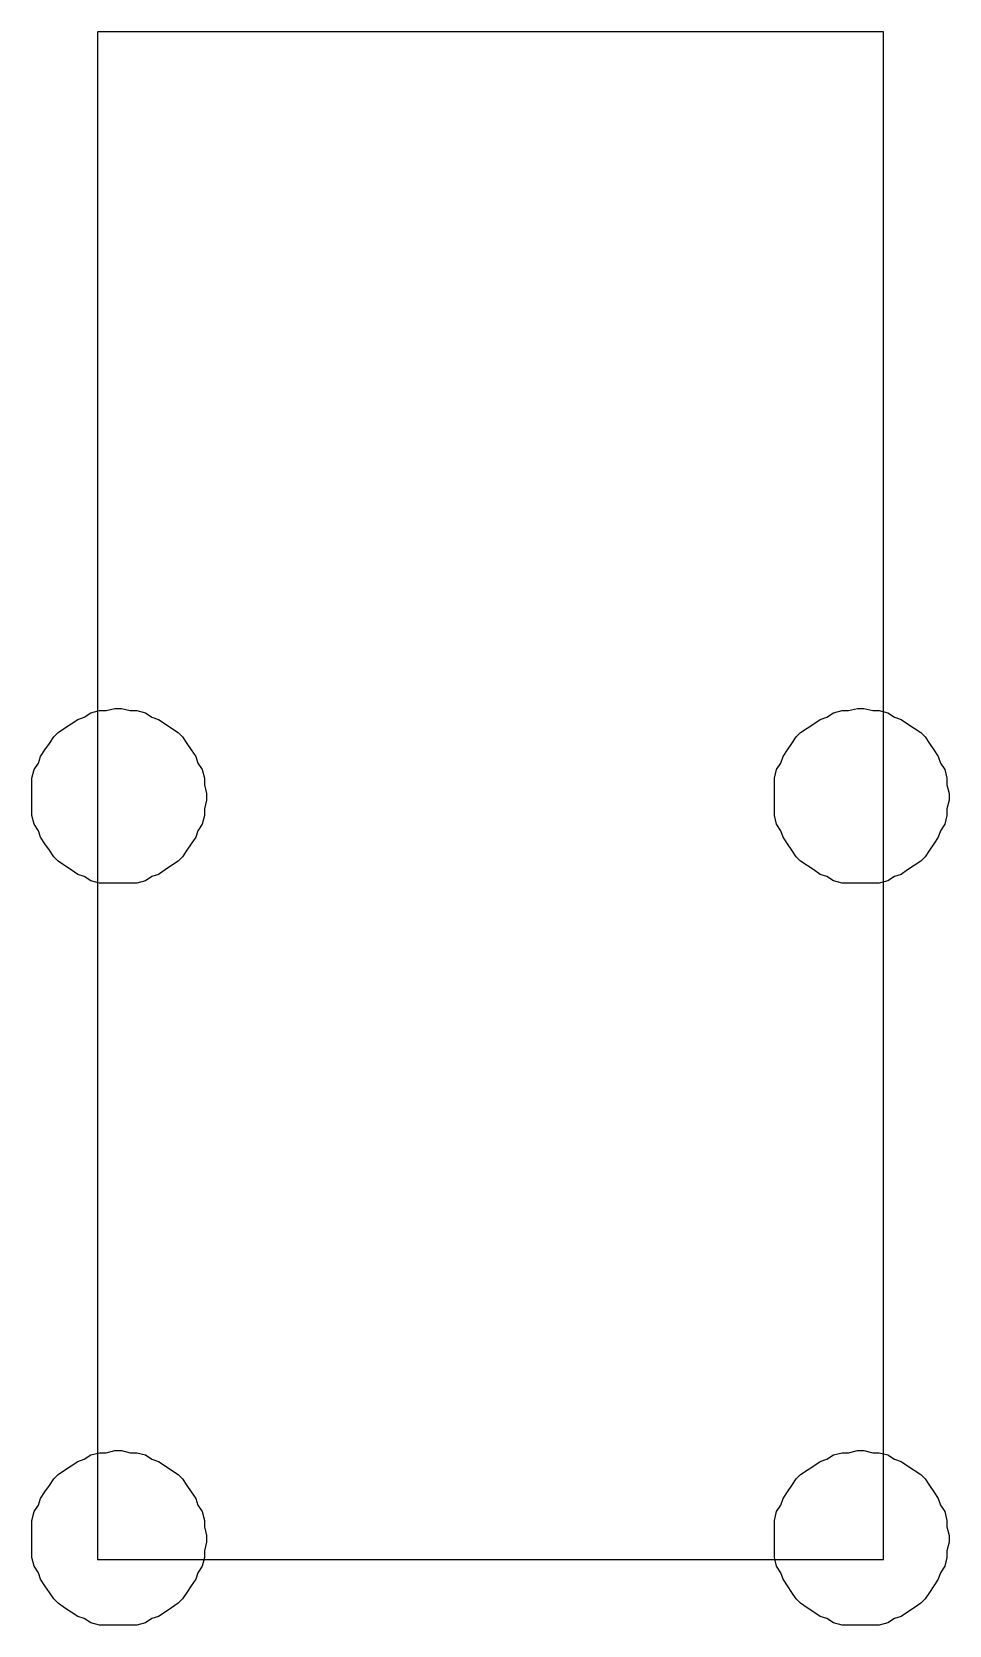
# Model space of a CAD drawing. Header units: millimetres. Extents: x 0 to 10.5, y 0 to 18.2.
import ezdxf

# ---------------------------------------------------------------- set-up
doc = ezdxf.new("R2010")
doc.units = ezdxf.units.MM
doc.header["$MEASUREMENT"] = 0
doc.layers.add('PCL_Layer', color=7, linetype='Continuous')

msp = doc.modelspace()

# ---------------------------------------------------------------- linework, layer by layer
at = {"layer": 'PCL_Layer', "color": 7}
for p, q in [((9.75, 18.25), (0.75, 18.25)), ((0.75, 18.25), (0.75, 0.75)), ((9.75, 0.75), (9.75, 18.25)), ((0.6, 10.4), (0.675, 10.45)), ((0.675, 10.45), (0.775, 10.475)), ((0.775, 10.475), (0.85, 10.475)), ((0.85, 10.475), (0.95, 10.5)), ((0.95, 10.5), (1.025, 10.5)), ((1.025, 10.5), (1.125, 10.475)), ((1.125, 10.475), (1.2, 10.475)), ((1.2, 10.475), (1.3, 10.45)), ((1.3, 10.45), (1.375, 10.4)), ((9.1, 10.4), (9.175, 10.45)), ((9.175, 10.45), (9.275, 10.475)), ((9.275, 10.475), (9.35, 10.475)), ((9.35, 10.475), (9.45, 10.5)), ((9.45, 10.5), (9.525, 10.5)), ((9.525, 10.5), (9.625, 10.475)), ((9.625, 10.475), (9.7, 10.475)), ((9.7, 10.475), (9.8, 10.45)), ((9.8, 10.45), (9.875, 10.4)), ((0.25, 10.175), (0.3, 10.225)), ((0.3, 10.225), (0.375, 10.275)), ((0.375, 10.275), (0.45, 10.325)), ((0.45, 10.325), (0.525, 10.375)), ((0.525, 10.375), (0.6, 10.4)), ((1.375, 10.4), (1.45, 10.375)), ((1.45, 10.375), (1.525, 10.325)), ((1.525, 10.325), (1.6, 10.275)), ((1.6, 10.275), (1.675, 10.225)), ((1.675, 10.225), (1.725, 10.175)), ((8.75, 10.175), (8.8, 10.225)), ((8.8, 10.225), (8.875, 10.275)), ((8.875, 10.275), (8.95, 10.325)), ((8.95, 10.325), (9.025, 10.375)), ((9.025, 10.375), (9.1, 10.4)), ((9.875, 10.4), (9.95, 10.375)), ((9.95, 10.375), (10.025, 10.325)), ((10.025, 10.325), (10.1, 10.275)), ((10.1, 10.275), (10.175, 10.225)), ((10.175, 10.225), (10.225, 10.175)), ((0.15, 10.025), (0.2, 10.1)), ((0.2, 10.1), (0.25, 10.175)), ((1.725, 10.175), (1.775, 10.1)), ((1.775, 10.1), (1.825, 10.025)), ((8.65, 10.025), (8.7, 10.1)), ((8.7, 10.1), (8.75, 10.175)), ((10.225, 10.175), (10.275, 10.1)), ((10.275, 10.1), (10.325, 10.025)), ((0.025, 9.8), (0.075, 9.875)), ((0.075, 9.875), (0.1, 9.95)), ((0.1, 9.95), (0.15, 10.025)), ((1.825, 10.025), (1.875, 9.95)), ((1.875, 9.95), (1.9, 9.875)), ((1.9, 9.875), (1.95, 9.8)), ((8.525, 9.8), (8.575, 9.875)), ((8.575, 9.875), (8.6, 9.95)), ((8.6, 9.95), (8.65, 10.025)), ((10.325, 10.025), (10.375, 9.95)), ((10.375, 9.95), (10.4, 9.875)), ((10.4, 9.875), (10.45, 9.8)), ((0, 9.7), (0.025, 9.8)), ((0, 9.625), (0, 9.7)), ((1.95, 9.8), (1.975, 9.7)), ((1.975, 9.7), (1.975, 9.625)), ((8.5, 9.7), (8.525, 9.8)), ((8.5, 9.625), (8.5, 9.7)), ((10.45, 9.8), (10.475, 9.7)), ((10.475, 9.7), (10.475, 9.625)), ((0, 9.525), (0, 9.625)), ((0, 9.45), (0, 9.525)), ((1.975, 9.625), (2, 9.525)), ((2, 9.525), (2, 9.45)), ((8.5, 9.525), (8.5, 9.625)), ((8.5, 9.45), (8.5, 9.525)), ((10.475, 9.625), (10.5, 9.525)), ((10.5, 9.525), (10.5, 9.45)), ((0, 9.35), (0, 9.45)), ((0, 9.275), (0, 9.35)), ((2, 9.45), (1.975, 9.35)), ((1.975, 9.35), (1.975, 9.275)), ((8.5, 9.35), (8.5, 9.45)), ((8.5, 9.275), (8.5, 9.35)), ((10.5, 9.45), (10.475, 9.35)), ((10.475, 9.35), (10.475, 9.275)), ((0.025, 9.175), (0, 9.275)), ((0.075, 9.1), (0.025, 9.175)), ((1.95, 9.175), (1.9, 9.1)), ((1.975, 9.275), (1.95, 9.175)), ((8.525, 9.175), (8.5, 9.275)), ((8.575, 9.1), (8.525, 9.175)), ((10.45, 9.175), (10.4, 9.1)), ((10.475, 9.275), (10.45, 9.175)), ((0.1, 9.025), (0.075, 9.1)), ((0.15, 8.95), (0.1, 9.025)), ((0.2, 8.875), (0.15, 8.95)), ((1.825, 8.95), (1.775, 8.875)), ((1.875, 9.025), (1.825, 8.95)), ((1.9, 9.1), (1.875, 9.025)), ((8.6, 9.025), (8.575, 9.1)), ((8.65, 8.95), (8.6, 9.025)), ((8.7, 8.875), (8.65, 8.95)), ((10.325, 8.95), (10.275, 8.875)), ((10.375, 9.025), (10.325, 8.95)), ((10.4, 9.1), (10.375, 9.025)), ((0.25, 8.8), (0.2, 8.875)), ((0.3, 8.75), (0.25, 8.8)), ((1.725, 8.8), (1.675, 8.75)), ((1.775, 8.875), (1.725, 8.8)), ((8.75, 8.8), (8.7, 8.875)), ((8.8, 8.75), (8.75, 8.8)), ((10.225, 8.8), (10.175, 8.75)), ((10.275, 8.875), (10.225, 8.8)), ((0.375, 8.7), (0.3, 8.75)), ((0.45, 8.65), (0.375, 8.7)), ((0.525, 8.6), (0.45, 8.65)), ((0.6, 8.575), (0.525, 8.6)), ((1.45, 8.6), (1.375, 8.575)), ((1.525, 8.65), (1.45, 8.6)), ((1.6, 8.7), (1.525, 8.65)), ((1.675, 8.75), (1.6, 8.7)), ((8.875, 8.7), (8.8, 8.75)), ((8.95, 8.65), (8.875, 8.7)), ((9.025, 8.6), (8.95, 8.65)), ((9.1, 8.575), (9.025, 8.6)), ((9.95, 8.6), (9.875, 8.575)), ((10.025, 8.65), (9.95, 8.6)), ((10.1, 8.7), (10.025, 8.65)), ((10.175, 8.75), (10.1, 8.7)), ((0.675, 8.525), (0.6, 8.575)), ((0.775, 8.5), (0.675, 8.525)), ((0.85, 8.5), (0.775, 8.5)), ((0.95, 8.5), (0.85, 8.5)), ((1.025, 8.5), (0.95, 8.5)), ((1.125, 8.5), (1.025, 8.5)), ((1.2, 8.5), (1.125, 8.5)), ((1.3, 8.525), (1.2, 8.5)), ((1.375, 8.575), (1.3, 8.525)), ((9.175, 8.525), (9.1, 8.575)), ((9.275, 8.5), (9.175, 8.525)), ((9.35, 8.5), (9.275, 8.5)), ((9.45, 8.5), (9.35, 8.5)), ((9.525, 8.5), (9.45, 8.5)), ((9.625, 8.5), (9.525, 8.5)), ((9.7, 8.5), (9.625, 8.5)), ((9.8, 8.525), (9.7, 8.5)), ((9.875, 8.575), (9.8, 8.525)), ((0.375, 1.775), (0.45, 1.825)), ((0.45, 1.825), (0.525, 1.875)), ((0.525, 1.875), (0.6, 1.9)), ((0.6, 1.9), (0.675, 1.95)), ((0.675, 1.95), (0.775, 1.975)), ((0.775, 1.975), (0.85, 1.975)), ((0.85, 1.975), (0.95, 2)), ((0.95, 2), (1.025, 2)), ((1.025, 2), (1.125, 1.975)), ((1.125, 1.975), (1.2, 1.975)), ((1.2, 1.975), (1.3, 1.95)), ((1.3, 1.95), (1.375, 1.9)), ((1.375, 1.9), (1.45, 1.875)), ((1.45, 1.875), (1.525, 1.825)), ((1.525, 1.825), (1.6, 1.775)), ((8.875, 1.775), (8.95, 1.825)), ((8.95, 1.825), (9.025, 1.875)), ((9.025, 1.875), (9.1, 1.9)), ((9.1, 1.9), (9.175, 1.95)), ((9.175, 1.95), (9.275, 1.975)), ((9.275, 1.975), (9.35, 1.975)), ((9.35, 1.975), (9.45, 2)), ((9.45, 2), (9.525, 2)), ((9.525, 2), (9.625, 1.975)), ((9.625, 1.975), (9.7, 1.975)), ((9.7, 1.975), (9.8, 1.95)), ((9.8, 1.95), (9.875, 1.9)), ((9.875, 1.9), (9.95, 1.875)), ((9.95, 1.875), (10.025, 1.825)), ((10.025, 1.825), (10.1, 1.775)), ((0.2, 1.6), (0.25, 1.675)), ((0.25, 1.675), (0.3, 1.725)), ((0.3, 1.725), (0.375, 1.775)), ((1.6, 1.775), (1.675, 1.725)), ((1.675, 1.725), (1.725, 1.675)), ((1.725, 1.675), (1.775, 1.6)), ((8.7, 1.6), (8.75, 1.675)), ((8.75, 1.675), (8.8, 1.725)), ((8.8, 1.725), (8.875, 1.775)), ((10.1, 1.775), (10.175, 1.725)), ((10.175, 1.725), (10.225, 1.675)), ((10.225, 1.675), (10.275, 1.6)), ((0.1, 1.45), (0.15, 1.525)), ((0.15, 1.525), (0.2, 1.6)), ((1.775, 1.6), (1.825, 1.525)), ((1.825, 1.525), (1.875, 1.45)), ((8.6, 1.45), (8.65, 1.525)), ((8.65, 1.525), (8.7, 1.6)), ((10.275, 1.6), (10.325, 1.525)), ((10.325, 1.525), (10.375, 1.45)), ((0, 1.2), (0.025, 1.3)), ((0.025, 1.3), (0.075, 1.375)), ((0.075, 1.375), (0.1, 1.45)), ((1.875, 1.45), (1.9, 1.375)), ((1.9, 1.375), (1.95, 1.3)), ((1.95, 1.3), (1.975, 1.2)), ((8.5, 1.2), (8.525, 1.3)), ((8.525, 1.3), (8.575, 1.375)), ((8.575, 1.375), (8.6, 1.45)), ((10.375, 1.45), (10.4, 1.375)), ((10.4, 1.375), (10.45, 1.3)), ((10.45, 1.3), (10.475, 1.2)), ((0, 1.125), (0, 1.2)), ((0, 1.025), (0, 1.125)), ((1.975, 1.2), (1.975, 1.125)), ((1.975, 1.125), (2, 1.025)), ((8.5, 1.125), (8.5, 1.2)), ((8.5, 1.025), (8.5, 1.125)), ((10.475, 1.2), (10.475, 1.125)), ((10.475, 1.125), (10.5, 1.025)), ((0, 0.95), (0, 1.025)), ((0, 0.85), (0, 0.95)), ((2, 0.95), (1.975, 0.85)), ((2, 1.025), (2, 0.95)), ((8.5, 0.95), (8.5, 1.025)), ((8.5, 0.85), (8.5, 0.95)), ((10.5, 0.95), (10.475, 0.85)), ((10.5, 1.025), (10.5, 0.95)), ((0, 0.775), (0, 0.85)), ((0.025, 0.675), (0, 0.775)), ((0.75, 0.75), (9.75, 0.75)), ((1.975, 0.775), (1.95, 0.675)), ((1.975, 0.85), (1.975, 0.775)), ((8.5, 0.775), (8.5, 0.85)), ((8.525, 0.675), (8.5, 0.775)), ((10.475, 0.775), (10.45, 0.675)), ((10.475, 0.85), (10.475, 0.775)), ((0.075, 0.6), (0.025, 0.675)), ((0.1, 0.525), (0.075, 0.6)), ((1.9, 0.6), (1.875, 0.525)), ((1.95, 0.675), (1.9, 0.6)), ((8.575, 0.6), (8.525, 0.675)), ((8.6, 0.525), (8.575, 0.6)), ((10.4, 0.6), (10.375, 0.525)), ((10.45, 0.675), (10.4, 0.6)), ((0.15, 0.45), (0.1, 0.525)), ((0.2, 0.375), (0.15, 0.45)), ((0.25, 0.3), (0.2, 0.375)), ((1.775, 0.375), (1.725, 0.3)), ((1.825, 0.45), (1.775, 0.375)), ((1.875, 0.525), (1.825, 0.45)), ((8.65, 0.45), (8.6, 0.525)), ((8.7, 0.375), (8.65, 0.45)), ((8.75, 0.3), (8.7, 0.375)), ((10.275, 0.375), (10.225, 0.3)), ((10.325, 0.45), (10.275, 0.375)), ((10.375, 0.525), (10.325, 0.45)), ((0.3, 0.25), (0.25, 0.3)), ((0.375, 0.2), (0.3, 0.25)), ((0.45, 0.15), (0.375, 0.2)), ((1.6, 0.2), (1.525, 0.15)), ((1.675, 0.25), (1.6, 0.2)), ((1.725, 0.3), (1.675, 0.25)), ((8.8, 0.25), (8.75, 0.3)), ((8.875, 0.2), (8.8, 0.25)), ((8.95, 0.15), (8.875, 0.2)), ((10.1, 0.2), (10.025, 0.15)), ((10.175, 0.25), (10.1, 0.2)), ((10.225, 0.3), (10.175, 0.25)), ((0.525, 0.1), (0.45, 0.15)), ((0.6, 0.075), (0.525, 0.1)), ((0.675, 0.025), (0.6, 0.075)), ((0.775, 0), (0.675, 0.025)), ((0.85, 0), (0.775, 0)), ((0.95, 0), (0.85, 0)), ((1.025, 0), (0.95, 0)), ((1.125, 0), (1.025, 0)), ((1.2, 0), (1.125, 0)), ((1.3, 0.025), (1.2, 0)), ((1.375, 0.075), (1.3, 0.025)), ((1.45, 0.1), (1.375, 0.075)), ((1.525, 0.15), (1.45, 0.1)), ((9.025, 0.1), (8.95, 0.15)), ((9.1, 0.075), (9.025, 0.1)), ((9.175, 0.025), (9.1, 0.075)), ((9.275, 0), (9.175, 0.025)), ((9.35, 0), (9.275, 0)), ((9.45, 0), (9.35, 0)), ((9.525, 0), (9.45, 0)), ((9.625, 0), (9.525, 0)), ((9.7, 0), (9.625, 0)), ((9.8, 0.025), (9.7, 0)), ((9.875, 0.075), (9.8, 0.025)), ((9.95, 0.1), (9.875, 0.075)), ((10.025, 0.15), (9.95, 0.1))]:
    msp.add_line(p, q, dxfattribs=at)

doc.saveas('drawing.dxf')
